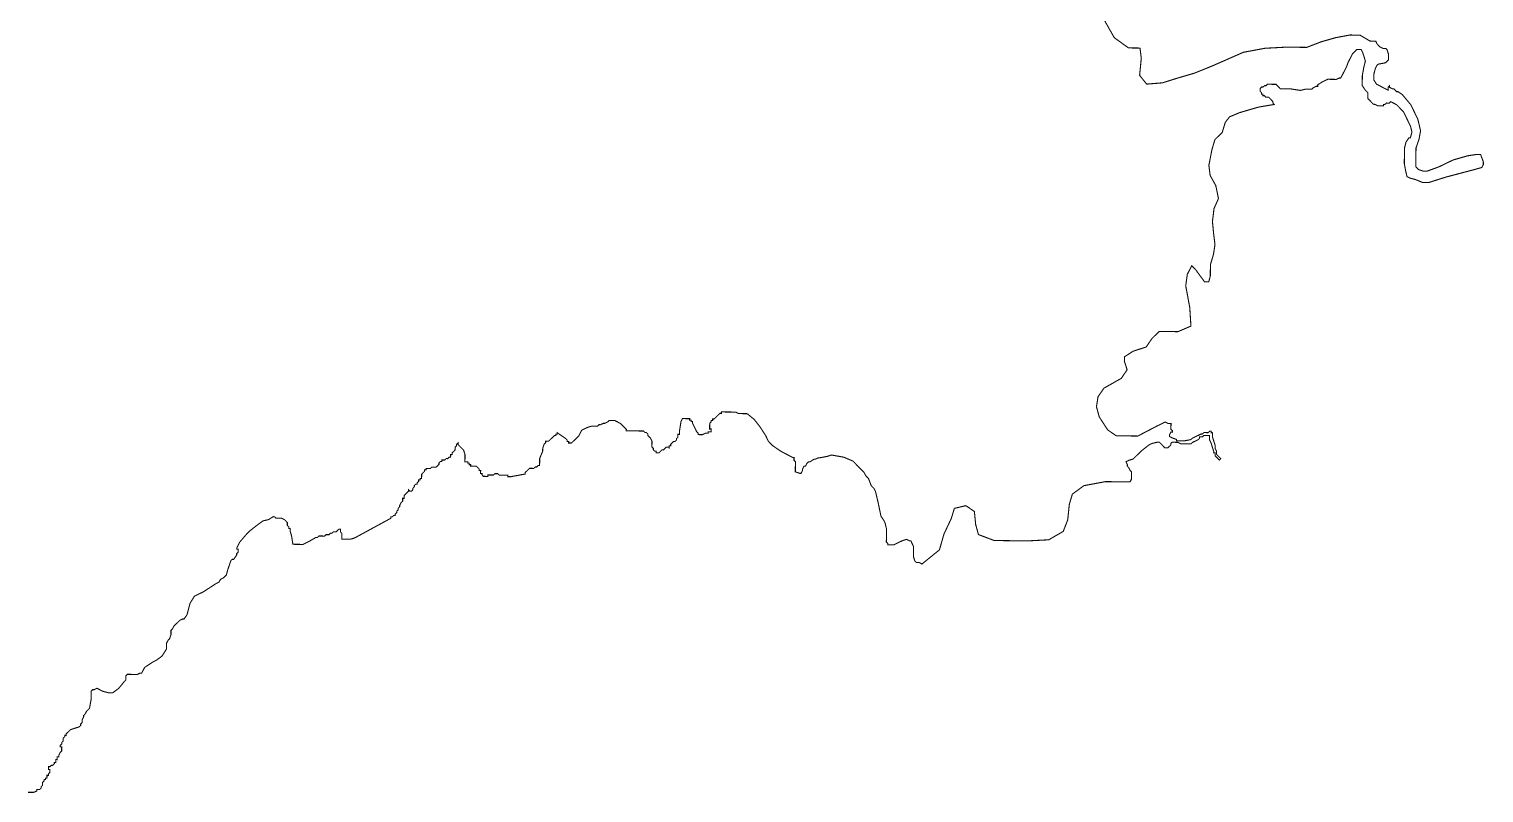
# Model space of a CAD drawing. Header units: metres. Extents: x 273899 to 302286, y 1977397 to 2102169.
# Drawn here: x 291364 to 295421, y 1994204 to 1996334 of the extents above; entities that cross this region are included whole.
import ezdxf

# ---------------------------------------------------------------- set-up
doc = ezdxf.new("R2010")
doc.units = ezdxf.units.M
doc.header["$MEASUREMENT"] = 0
doc.layers.add('HAZARDS LINE', color=1, linetype='Continuous')

msp = doc.modelspace()

# ---------------------------------------------------------------- linework, layer by layer
at = {"layer": 'HAZARDS LINE', "lineweight": 18}
msp.add_lwpolyline([(291361.1, 1994206, 3.01, 3.01, 0), (291377.1, 1994205.8, 3.01, 3.01, 0), (291385.2, 1994209.7, 3.01, 3.01, 0), (291385.2, 1994213.7, 3.01, 3.01, 0), (291393.2, 1994213.6, 3.01, 3.01, 0), (291397.3, 1994217.6, 3.01, 3.01, 0), (291397.3, 1994221.6, 3.01, 3.01, 0), (291401.4, 1994225.5, 3.01, 3.01, 0), (291401.5, 1994233.6, 3.01, 3.01, 0), (291405.6, 1994237.5, 3.01, 3.01, 0), (291405.6, 1994241.5, 3.01, 3.01, 0), (291409.6, 1994241.5, 3.01, 3.01, 0), (291409.7, 1994245.5, 3.01, 3.01, 0), (291413.7, 1994245.4, 3.01, 3.01, 0), (291413.8, 1994253.4, 3.01, 3.01, 0), (291417.8, 1994253.4, 3.01, 3.01, 0), (291417.8, 1994257.4, 3.01, 3.01, 0), (291421.9, 1994261.3, 3.01, 3.01, 0), (291422, 1994269.4, 3.01, 3.01, 0), (291418, 1994269.4, 3.01, 3.01, 0), (291418.1, 1994277.4, 3.01, 3.01, 0), (291422.1, 1994277.4, 3.01, 3.01, 0), (291426.2, 1994281.3, 3.01, 3.01, 0), (291430.2, 1994281.3, 3.01, 3.01, 0), (291434.2, 1994285.2, 3.01, 3.01, 0), (291434.3, 1994289.2, 3.01, 3.01, 0), (291438.3, 1994289.2, 3.01, 3.01, 0), (291438.4, 1994297.2, 3.01, 3.01, 0), (291442.4, 1994297.1, 3.01, 3.01, 0), (291442.5, 1994305.2, 3.01, 3.01, 0), (291446.5, 1994305.1, 3.01, 3.01, 0), (291446.6, 1994309.1, 3.01, 3.01, 0), (291450.7, 1994317.1, 3.01, 3.01, 0), (291454.7, 1994321, 3.01, 3.01, 0), (291454.9, 1994333, 3.01, 3.01, 0), (291450.9, 1994333.1, 3.01, 3.01, 0), (291450.9, 1994337.1, 3.01, 3.01, 0), (291455, 1994341.1, 3.01, 3.01, 0), (291455, 1994345.1, 3.01, 3.01, 0), (291459.1, 1994349, 3.01, 3.01, 0), (291459.2, 1994357, 3.01, 3.01, 0), (291463.3, 1994361, 3.01, 3.01, 0), (291463.3, 1994365, 3.01, 3.01, 0), (291467.3, 1994364.9, 3.01, 3.01, 0), (291467.4, 1994369, 3.01, 3.01, 0), (291475.5, 1994376.9, 3.01, 3.01, 0), (291479.6, 1994380.8, 3.01, 3.01, 0), (291503.7, 1994388.5, 3.01, 3.01, 0), (291507.8, 1994392.5, 3.01, 3.01, 0), (291507.8, 1994396.5, 3.01, 3.01, 0), (291511.9, 1994400.4, 3.01, 3.01, 0), (291512, 1994408.4, 3.01, 3.01, 0), (291516.1, 1994416.4, 3.01, 3.01, 0), (291516.1, 1994420.4, 3.01, 3.01, 0), (291520.2, 1994424.4, 3.01, 3.01, 0), (291524.3, 1994432.3, 3.01, 3.01, 0), (291532.4, 1994440.2, 3.01, 3.01, 0), (291536.7, 1994464.2, 3.01, 3.01, 0), (291537.1, 1994488.3, 3.01, 3.01, 0), (291541.1, 1994492.2, 3.01, 3.01, 0), (291545.1, 1994492.2, 3.01, 3.01, 0), (291553.2, 1994496.1, 3.01, 3.01, 0), (291569.1, 1994487.8, 3.01, 3.01, 0), (291585.1, 1994483.6, 3.01, 3.01, 0), (291597.1, 1994483.5, 3.01, 3.01, 0), (291613.3, 1994495.3, 3.01, 3.01, 0), (291629.6, 1994515.1, 3.01, 3.01, 0), (291633.6, 1994519.1, 3.01, 3.01, 0), (291633.8, 1994531.1, 3.01, 3.01, 0), (291637.8, 1994535, 3.01, 3.01, 0), (291665.9, 1994534.7, 3.01, 3.01, 0), (291674, 1994538.6, 3.01, 3.01, 0), (291678, 1994538.5, 3.01, 3.01, 0), (291686.2, 1994554.4, 3.01, 3.01, 0), (291710.4, 1994570.2, 3.01, 3.01, 0), (291718.5, 1994574.1, 3.01, 3.01, 0), (291734.7, 1994585.9, 3.01, 3.01, 0), (291747, 1994605.7, 3.01, 3.01, 0), (291747.2, 1994621.8, 3.01, 3.01, 0), (291751.3, 1994629.7, 3.01, 3.01, 0), (291755.3, 1994633.7, 3.01, 3.01, 0), (291759.5, 1994645.7, 3.01, 3.01, 0), (291759.7, 1994657.7, 3.01, 3.01, 0), (291763.7, 1994661.6, 3.01, 3.01, 0), (291767.8, 1994669.6, 3.01, 3.01, 0), (291784.1, 1994685.4, 3.01, 3.01, 0), (291792.1, 1994689.3, 3.01, 3.01, 0), (291796.1, 1994689.3, 3.01, 3.01, 0), (291804.3, 1994701.2, 3.01, 3.01, 0), (291812.7, 1994733.1, 3.01, 3.01, 0), (291825, 1994753, 3.01, 3.01, 0), (291849.2, 1994764.7, 3.01, 3.01, 0), (291885.6, 1994788.3, 3.01, 3.01, 0), (291893.6, 1994792.2, 3.01, 3.01, 0), (291897.8, 1994800.1, 3.01, 3.01, 0), (291905.8, 1994804, 3.01, 3.01, 0), (291913.9, 1994812, 3.01, 3.01, 0), (291918.2, 1994827.9, 3.01, 3.01, 0), (291926.5, 1994851.9, 3.01, 3.01, 0), (291930.5, 1994855.8, 3.01, 3.01, 0), (291934.5, 1994855.8, 3.01, 3.01, 0), (291942.7, 1994867.7, 3.01, 3.01, 0), (291942.8, 1994871.7, 3.01, 3.01, 0), (291946.8, 1994875.6, 3.01, 3.01, 0), (291946.9, 1994883.7, 3.01, 3.01, 0), (291942.9, 1994883.7, 3.01, 3.01, 0), (291943, 1994887.7, 3.01, 3.01, 0), (291951.2, 1994903.6, 3.01, 3.01, 0), (291971.5, 1994927.4, 3.01, 3.01, 0), (291979.7, 1994935.3, 3.01, 3.01, 0), (291999.9, 1994951.1, 3.01, 3.01, 0), (292016.1, 1994962.9, 3.01, 3.01, 0), (292032.2, 1994966.7, 3.01, 3.01, 0), (292044.3, 1994974.6, 3.01, 3.01, 0), (292048.3, 1994974.5, 3.01, 3.01, 0), (292052.2, 1994970.4, 3.01, 3.01, 0), (292068.3, 1994970.2, 3.01, 3.01, 0), (292076.2, 1994966.1, 3.01, 3.01, 0), (292080.2, 1994962.1, 3.01, 3.01, 0), (292084.1, 1994958, 3.01, 3.01, 0), (292084, 1994950, 3.01, 3.01, 0), (292088, 1994945.9, 3.01, 3.01, 0), (292087.9, 1994941.9, 3.01, 3.01, 0), (292091.9, 1994941.9, 3.01, 3.01, 0), (292091.8, 1994933.9, 3.01, 3.01, 0), (292095.7, 1994921.8, 3.01, 3.01, 0), (292099.4, 1994897.7, 3.01, 3.01, 0), (292127.4, 1994897.3, 3.01, 3.01, 0), (292143.5, 1994905.1, 3.01, 3.01, 0), (292163.7, 1994916.9, 3.01, 3.01, 0), (292167.7, 1994916.8, 3.01, 3.01, 0), (292171.8, 1994920.8, 3.01, 3.01, 0), (292187.8, 1994920.6, 3.01, 3.01, 0), (292191.9, 1994924.5, 3.01, 3.01, 0), (292199.9, 1994924.4, 3.01, 3.01, 0), (292204, 1994928.4, 3.01, 3.01, 0), (292208, 1994928.3, 3.01, 3.01, 0), (292212, 1994932.3, 3.01, 3.01, 0), (292220, 1994932.2, 3.01, 3.01, 0), (292224.1, 1994936.1, 3.01, 3.01, 0), (292228.2, 1994940.1, 3.01, 3.01, 0), (292232.2, 1994940, 3.01, 3.01, 0), (292232.1, 1994932, 3.01, 3.01, 0), (292236, 1994928, 3.01, 3.01, 0), (292235.8, 1994911.9, 3.01, 3.01, 0), (292259.8, 1994911.6, 3.01, 3.01, 0), (292271.9, 1994915.5, 3.01, 3.01, 0), (292372.8, 1994970.3, 3.01, 3.01, 0), (292372.8, 1994974.3, 3.01, 3.01, 0), (292376.9, 1994974.2, 3.01, 3.01, 0), (292380.9, 1994978.2, 3.01, 3.01, 0), (292384.9, 1994978.1, 3.01, 3.01, 0), (292385, 1994982.1, 3.01, 3.01, 0), (292389, 1994986.1, 3.01, 3.01, 0), (292389.1, 1994990.1, 3.01, 3.01, 0), (292393.1, 1994994, 3.01, 3.01, 0), (292393.2, 1994998, 3.01, 3.01, 0), (292397.3, 1995002, 3.01, 3.01, 0), (292397.3, 1995006, 3.01, 3.01, 0), (292401.4, 1995014, 3.01, 3.01, 0), (292405.5, 1995017.9, 3.01, 3.01, 0), (292405.6, 1995025.9, 3.01, 3.01, 0), (292409.6, 1995025.9, 3.01, 3.01, 0), (292409.7, 1995033.9, 3.01, 3.01, 0), (292413.7, 1995037.9, 3.01, 3.01, 0), (292421.9, 1995045.8, 3.01, 3.01, 0), (292421.9, 1995049.8, 3.01, 3.01, 0), (292425.9, 1995045.7, 3.01, 3.01, 0), (292429.9, 1995045.7, 3.01, 3.01, 0), (292433.9, 1995049.6, 3.01, 3.01, 0), (292434, 1995053.6, 3.01, 3.01, 0), (292438, 1995057.6, 3.01, 3.01, 0), (292438.1, 1995061.6, 3.01, 3.01, 0), (292442.2, 1995065.5, 3.01, 3.01, 0), (292446.2, 1995065.5, 3.01, 3.01, 0), (292446.2, 1995069.5, 3.01, 3.01, 0), (292450.3, 1995073.4, 3.01, 3.01, 0), (292450.3, 1995077.5, 3.01, 3.01, 0), (292454.3, 1995077.4, 3.01, 3.01, 0), (292454.4, 1995081.4, 3.01, 3.01, 0), (292458.4, 1995081.4, 3.01, 3.01, 0), (292458.6, 1995093.4, 3.01, 3.01, 0), (292462.6, 1995097.3, 3.01, 3.01, 0), (292466.7, 1995101.3, 3.01, 3.01, 0), (292466.7, 1995105.3, 3.01, 3.01, 0), (292470.7, 1995105.2, 3.01, 3.01, 0), (292470.8, 1995109.2, 3.01, 3.01, 0), (292482.8, 1995109.1, 3.01, 3.01, 0), (292486.9, 1995113, 3.01, 3.01, 0), (292498.9, 1995112.9, 3.01, 3.01, 0), (292502.9, 1995116.8, 3.01, 3.01, 0), (292507, 1995120.8, 3.01, 3.01, 0), (292507, 1995124.8, 3.01, 3.01, 0), (292511.1, 1995128.8, 3.01, 3.01, 0), (292515.1, 1995128.7, 3.01, 3.01, 0), (292515.2, 1995132.7, 3.01, 3.01, 0), (292523.2, 1995132.6, 3.01, 3.01, 0), (292527.2, 1995136.6, 3.01, 3.01, 0), (292531.2, 1995136.5, 3.01, 3.01, 0), (292535.3, 1995140.5, 3.01, 3.01, 0), (292539.3, 1995140.4, 3.01, 3.01, 0), (292539.4, 1995148.4, 3.01, 3.01, 0), (292543.4, 1995148.4, 3.01, 3.01, 0), (292543.5, 1995152.4, 3.01, 3.01, 0), (292547.5, 1995156.3, 3.01, 3.01, 0), (292551.6, 1995160.3, 3.01, 3.01, 0), (292551.7, 1995168.3, 3.01, 3.01, 0), (292555.7, 1995172.3, 3.01, 3.01, 0), (292555.8, 1995176.3, 3.01, 3.01, 0), (292559.9, 1995180.2, 3.01, 3.01, 0), (292559.8, 1995176.2, 3.01, 3.01, 0), (292575.6, 1995160, 3.01, 3.01, 0), (292579.5, 1995147.9, 3.01, 3.01, 0), (292579.2, 1995127.9, 3.01, 3.01, 0), (292587.2, 1995127.8, 3.01, 3.01, 0), (292587.2, 1995123.8, 3.01, 3.01, 0), (292591.2, 1995123.7, 3.01, 3.01, 0), (292591.1, 1995119.7, 3.01, 3.01, 0), (292595.1, 1995119.6, 3.01, 3.01, 0), (292595.1, 1995115.6, 3.01, 3.01, 0), (292611.1, 1995115.4, 3.01, 3.01, 0), (292615.1, 1995111.4, 3.01, 3.01, 0), (292619, 1995107.3, 3.01, 3.01, 0), (292619, 1995103.3, 3.01, 3.01, 0), (292623, 1995103.2, 3.01, 3.01, 0), (292622.9, 1995095.2, 3.01, 3.01, 0), (292626.9, 1995095.2, 3.01, 3.01, 0), (292626.8, 1995091.2, 3.01, 3.01, 0), (292630.8, 1995087.1, 3.01, 3.01, 0), (292642.8, 1995087, 3.01, 3.01, 0), (292642.8, 1995091, 3.01, 3.01, 0), (292658.9, 1995090.8, 3.01, 3.01, 0), (292662.9, 1995094.7, 3.01, 3.01, 0), (292670.9, 1995094.6, 3.01, 3.01, 0), (292674.9, 1995090.5, 3.01, 3.01, 0), (292698.9, 1995090.2, 3.01, 3.01, 0), (292698.9, 1995086.2, 3.01, 3.01, 0), (292706.9, 1995086.1, 3.01, 3.01, 0), (292747.1, 1995093.6, 3.01, 3.01, 0), (292747.1, 1995097.6, 3.01, 3.01, 0), (292755.2, 1995105.5, 3.01, 3.01, 0), (292759.3, 1995109.5, 3.01, 3.01, 0), (292771.3, 1995109.3, 3.01, 3.01, 0), (292775.4, 1995113.3, 3.01, 3.01, 0), (292779.4, 1995113.2, 3.01, 3.01, 0), (292783.4, 1995117.2, 3.01, 3.01, 0), (292787.4, 1995117.1, 3.01, 3.01, 0), (292787.7, 1995137.2, 3.01, 3.01, 0), (292796, 1995157.1, 3.01, 3.01, 0), (292796.1, 1995165.1, 3.01, 3.01, 0), (292800.2, 1995177.1, 3.01, 3.01, 0), (292804.3, 1995181, 3.01, 3.01, 0), (292804.3, 1995185, 3.01, 3.01, 0), (292812.4, 1995184.9, 3.01, 3.01, 0), (292816.4, 1995188.9, 3.01, 3.01, 0), (292820.5, 1995192.8, 3.01, 3.01, 0), (292828.6, 1995200.7, 3.01, 3.01, 0), (292832.6, 1995200.7, 3.01, 3.01, 0), (292832.6, 1995204.7, 3.01, 3.01, 0), (292836.7, 1995204.6, 3.01, 3.01, 0), (292836.7, 1995208.7, 3.01, 3.01, 0), (292860.5, 1995192.3, 3.01, 3.01, 0), (292864.5, 1995188.3, 3.01, 3.01, 0), (292864.4, 1995184.2, 3.01, 3.01, 0), (292868.4, 1995184.2, 3.01, 3.01, 0), (292868.4, 1995180.2, 3.01, 3.01, 0), (292876.4, 1995180.1, 3.01, 3.01, 0), (292884.5, 1995188, 3.01, 3.01, 0), (292888.6, 1995191.9, 3.01, 3.01, 0), (292896.7, 1995199.9, 3.01, 3.01, 0), (292904.9, 1995215.8, 3.01, 3.01, 0), (292921, 1995223.6, 3.01, 3.01, 0), (292933.1, 1995227.4, 3.01, 3.01, 0), (292949.1, 1995227.2, 3.01, 3.01, 0), (292953.2, 1995231.2, 3.01, 3.01, 0), (292957.2, 1995231.1, 3.01, 3.01, 0), (292965.3, 1995235, 3.01, 3.01, 0), (292969.3, 1995235, 3.01, 3.01, 0), (292977.3, 1995238.9, 3.01, 3.01, 0), (292981.4, 1995242.8, 3.01, 3.01, 0), (292997.4, 1995242.6, 3.01, 3.01, 0), (293013.3, 1995234.4, 3.01, 3.01, 0), (293029.2, 1995218.2, 3.01, 3.01, 0), (293029.1, 1995214.2, 3.01, 3.01, 0), (293077.2, 1995213.5, 3.01, 3.01, 0), (293081.1, 1995209.5, 3.01, 3.01, 0), (293085.1, 1995209.4, 3.01, 3.01, 0), (293089.1, 1995205.4, 3.01, 3.01, 0), (293089, 1995201.3, 3.01, 3.01, 0), (293093, 1995197.3, 3.01, 3.01, 0), (293097, 1995193.2, 3.01, 3.01, 0), (293100.9, 1995185.2, 3.01, 3.01, 0), (293100.6, 1995169.1, 3.01, 3.01, 0), (293104.6, 1995165.1, 3.01, 3.01, 0), (293104.5, 1995161.1, 3.01, 3.01, 0), (293108.5, 1995157, 3.01, 3.01, 0), (293112.5, 1995157, 3.01, 3.01, 0), (293112.5, 1995152.9, 3.01, 3.01, 0), (293120.5, 1995152.8, 3.01, 3.01, 0), (293124.5, 1995156.8, 3.01, 3.01, 0), (293128.6, 1995160.8, 3.01, 3.01, 0), (293132.6, 1995160.7, 3.01, 3.01, 0), (293140.7, 1995168.6, 3.01, 3.01, 0), (293148.7, 1995168.5, 3.01, 3.01, 0), (293148.7, 1995164.5, 3.01, 3.01, 0), (293148.8, 1995172.5, 3.01, 3.01, 0), (293152.8, 1995172.5, 3.01, 3.01, 0), (293152.8, 1995176.5, 3.01, 3.01, 0), (293161, 1995184.4, 3.01, 3.01, 0), (293165, 1995184.3, 3.01, 3.01, 0), (293169, 1995188.3, 3.01, 3.01, 0), (293169.1, 1995192.3, 3.01, 3.01, 0), (293173.1, 1995196.2, 3.01, 3.01, 0), (293173.2, 1995204.3, 3.01, 3.01, 0), (293177.2, 1995204.2, 3.01, 3.01, 0), (293177.3, 1995212.2, 3.01, 3.01, 0), (293181.7, 1995240.2, 3.01, 3.01, 0), (293185.8, 1995248.2, 3.01, 3.01, 0), (293205.9, 1995247.9, 3.01, 3.01, 0), (293205.8, 1995243.9, 3.01, 3.01, 0), (293209.8, 1995243.8, 3.01, 3.01, 0), (293209.8, 1995239.8, 3.01, 3.01, 0), (293213.8, 1995239.8, 3.01, 3.01, 0), (293213.7, 1995235.8, 3.01, 3.01, 0), (293221.5, 1995219.7, 3.01, 3.01, 0), (293225.4, 1995211.6, 3.01, 3.01, 0), (293229.4, 1995207.5, 3.01, 3.01, 0), (293229.3, 1995203.5, 3.01, 3.01, 0), (293241.3, 1995203.4, 3.01, 3.01, 0), (293249.4, 1995207.3, 3.01, 3.01, 0), (293257.4, 1995207.2, 3.01, 3.01, 0), (293257.5, 1995211.2, 3.01, 3.01, 0), (293265.5, 1995211.1, 3.01, 3.01, 0), (293265.6, 1995219.1, 3.01, 3.01, 0), (293261.6, 1995219.1, 3.01, 3.01, 0), (293261.8, 1995235.2, 3.01, 3.01, 0), (293265.8, 1995239.1, 3.01, 3.01, 0), (293265.9, 1995243.1, 3.01, 3.01, 0), (293269.9, 1995243.1, 3.01, 3.01, 0), (293270, 1995247.1, 3.01, 3.01, 0), (293274, 1995247, 3.01, 3.01, 0), (293278, 1995251, 3.01, 3.01, 0), (293286.1, 1995258.9, 3.01, 3.01, 0), (293290.2, 1995262.8, 3.01, 3.01, 0), (293294.2, 1995262.8, 3.01, 3.01, 0), (293294.3, 1995266.8, 3.01, 3.01, 0), (293334.3, 1995266.3, 3.01, 3.01, 0), (293342.3, 1995262.2, 3.01, 3.01, 0), (293366.3, 1995261.8, 3.01, 3.01, 0), (293386.1, 1995245.6, 3.01, 3.01, 0), (293401.9, 1995225.3, 3.01, 3.01, 0), (293417.6, 1995201.1, 3.01, 3.01, 0), (293425.4, 1995184.9, 3.01, 3.01, 0), (293437.3, 1995172.7, 3.01, 3.01, 0), (293461.1, 1995156.4, 3.01, 3.01, 0), (293492.9, 1995140, 3.01, 3.01, 0), (293496.9, 1995139.9, 3.01, 3.01, 0), (293496.8, 1995131.9, 3.01, 3.01, 0), (293500.8, 1995127.8, 3.01, 3.01, 0), (293500.4, 1995099.8, 3.01, 3.01, 0), (293512.4, 1995095.6, 3.01, 3.01, 0), (293516.4, 1995095.6, 3.01, 3.01, 0), (293520.5, 1995103.5, 3.01, 3.01, 0), (293520.6, 1995107.5, 3.01, 3.01, 0), (293524.7, 1995115.5, 3.01, 3.01, 0), (293528.7, 1995115.4, 3.01, 3.01, 0), (293532.8, 1995123.4, 3.01, 3.01, 0), (293536.9, 1995127.4, 3.01, 3.01, 0), (293540.9, 1995127.3, 3.01, 3.01, 0), (293553, 1995135.2, 3.01, 3.01, 0), (293557, 1995135.1, 3.01, 3.01, 0), (293565.1, 1995139, 3.01, 3.01, 0), (293569.1, 1995139, 3.01, 3.01, 0), (293589.1, 1995142.7, 3.01, 3.01, 0), (293601.2, 1995146.6, 3.01, 3.01, 0), (293635.3, 1995140.6, 3.01, 3.01, 0), (293661.1, 1995129.7, 3.01, 3.01, 0), (293669, 1995121.6, 3.01, 3.01, 0), (293680.9, 1995109.4, 3.01, 3.01, 0), (293688.8, 1995101.3, 3.01, 3.01, 0), (293692.7, 1995097.3, 3.01, 3.01, 0), (293696.6, 1995089.2, 3.01, 3.01, 0), (293704.5, 1995081.1, 3.01, 3.01, 0), (293712.3, 1995060.9, 3.01, 3.01, 0), (293716.2, 1995056.9, 3.01, 3.01, 0), (293720.2, 1995052.8, 3.01, 3.01, 0), (293724.1, 1995044.8, 3.01, 3.01, 0), (293731.7, 1995012.6, 3.01, 3.01, 0), (293739.2, 1994976.4, 3.01, 3.01, 0), (293747.1, 1994964.3, 3.01, 3.01, 0), (293751, 1994956.2, 3.01, 3.01, 0), (293754.8, 1994940.2, 3.01, 3.01, 0), (293754.3, 1994904.1, 3.01, 3.01, 0), (293758.3, 1994900, 3.01, 3.01, 0), (293758.2, 1994896, 3.01, 3.01, 0), (293774.2, 1994895.8, 3.01, 3.01, 0), (293798.4, 1994907.5, 3.01, 3.01, 0), (293810.5, 1994911.4, 3.01, 3.01, 0), (293818.5, 1994907.3, 3.01, 3.01, 0), (293822.5, 1994907.2, 3.01, 3.01, 0), (293826.4, 1994899.2, 3.01, 3.01, 0), (293830.3, 1994891.1, 3.01, 3.01, 0), (293829.9, 1994863, 3.01, 3.01, 0), (293833.8, 1994851, 3.01, 3.01, 0), (293837.7, 1994846.9, 3.01, 3.01, 0), (293845.7, 1994846.8, 3.01, 3.01, 0), (293853.7, 1994842.7, 3.01, 3.01, 0), (293902.3, 1994882.1, 3.01, 3.01, 0), (293914.9, 1994926, 3.01, 3.01, 0), (293935.5, 1994969.9, 3.01, 3.01, 0), (293943.9, 1994997.8, 3.01, 3.01, 0), (293976, 1995005.4, 3.01, 3.01, 0), (293999.8, 1994989.1, 3.01, 3.01, 0), (294003.4, 1994952.9, 3.01, 3.01, 0), (294011, 1994924.8, 3.01, 3.01, 0), (294054.9, 1994908.2, 3.01, 3.01, 0), (294147, 1994907, 3.01, 3.01, 0), (294207.2, 1994910.2, 3.01, 3.01, 0), (294247.6, 1994933.7, 3.01, 3.01, 0), (294260, 1994965.6, 3.01, 3.01, 0), (294264.6, 1995009.6, 3.01, 3.01, 0), (294273, 1995037.6, 3.01, 3.01, 0), (294305.3, 1995061.2, 3.01, 3.01, 0), (294365.6, 1995072.4, 3.01, 3.01, 0), (294433.7, 1995071.5, 3.01, 3.01, 0), (294437.8, 1995079.5, 3.01, 3.01, 0), (294438, 1995099.5, 3.01, 3.01, 0), (294434.1, 1995103.6, 3.01, 3.01, 0), (294430.2, 1995111.7, 3.01, 3.01, 0), (294426.2, 1995115.7, 3.01, 3.01, 0), (294426.3, 1995119.7, 3.01, 3.01, 0), (294422.4, 1995127.8, 3.01, 3.01, 0), (294430.5, 1995131.7, 3.01, 3.01, 0), (294442.5, 1995135.6, 3.01, 3.01, 0), (294466.9, 1995159.3, 3.01, 3.01, 0), (294487.1, 1995175, 3.01, 3.01, 0), (294495.2, 1995178.9, 3.01, 3.01, 0), (294511.3, 1995182.7, 3.01, 3.01, 0), (294515.3, 1995182.7, 3.01, 3.01, 0), (294519.2, 1995178.6, 3.01, 3.01, 0), (294523.2, 1995174.6, 3.01, 3.01, 0), (294531.1, 1995166.5, 3.01, 3.01, 0), (294539.1, 1995166.3, 3.01, 3.01, 0), (294543.1, 1995170.3, 3.01, 3.01, 0), (294547.2, 1995174.3, 3.01, 3.01, 0), (294547.3, 1995178.3, 3.01, 3.01, 0), (294551.3, 1995182.2, 3.01, 3.01, 0), (294567.3, 1995182, 3.01, 3.01, 0), (294575.3, 1995177.9, 3.01, 3.01, 0), (294603.3, 1995177.5, 3.01, 3.01, 0), (294607.4, 1995181.5, 3.01, 3.01, 0), (294615.5, 1995185.4, 3.01, 3.01, 0), (294623.5, 1995189.3, 3.01, 3.01, 0), (294627.6, 1995193.2, 3.01, 3.01, 0), (294627.6, 1995197.3, 3.01, 3.01, 0), (294635.7, 1995197.1, 3.01, 3.01, 0), (294639.7, 1995201.1, 3.01, 3.01, 0), (294655.7, 1995200.9, 3.01, 3.01, 0), (294655.6, 1995188.9, 3.01, 3.01, 0), (294659.5, 1995180.8, 3.01, 3.01, 0), (294663.3, 1995168.7, 3.01, 3.01, 0), (294667.2, 1995156.7, 3.01, 3.01, 0), (294667.1, 1995152.7, 3.01, 3.01, 0), (294671.1, 1995152.6, 3.01, 3.01, 0), (294671, 1995144.6, 3.01, 3.01, 0), (294682.9, 1995132.4, 3.01, 3.01, 0), (294687, 1995136.4, 3.01, 3.01, 0), (294675.1, 1995148.5, 3.01, 3.01, 0), (294675.2, 1995156.6, 3.01, 3.01, 0), (294671.3, 1995164.6, 3.01, 3.01, 0), (294671.4, 1995172.6, 3.01, 3.01, 0), (294667.6, 1995184.7, 3.01, 3.01, 0), (294663.7, 1995196.8, 3.01, 3.01, 0), (294663.9, 1995208.8, 3.01, 3.01, 0), (294659.9, 1995208.9, 3.01, 3.01, 0), (294659.9, 1995212.9, 3.01, 3.01, 0), (294655.9, 1995212.9, 3.01, 3.01, 0), (294651.8, 1995209, 3.01, 3.01, 0), (294639.8, 1995209.1, 3.01, 3.01, 0), (294635.8, 1995205.2, 3.01, 3.01, 0), (294631.8, 1995205.2, 3.01, 3.01, 0), (294607.6, 1995193.5, 3.01, 3.01, 0), (294603.5, 1995189.6, 3.01, 3.01, 0), (294583.4, 1995185.8, 3.01, 3.01, 0), (294563.4, 1995186.1, 3.01, 3.01, 0), (294563.4, 1995190.1, 3.01, 3.01, 0), (294551.5, 1995194.2, 3.01, 3.01, 0), (294543.5, 1995198.4, 3.01, 3.01, 0), (294543.6, 1995202.4, 3.01, 3.01, 0), (294547.7, 1995210.3, 3.01, 3.01, 0), (294551.7, 1995210.3, 3.01, 3.01, 0), (294551.7, 1995214.3, 3.01, 3.01, 0), (294547.8, 1995218.3, 3.01, 3.01, 0), (294548, 1995234.4, 3.01, 3.01, 0), (294540, 1995234.5, 3.01, 3.01, 0), (294532, 1995238.6, 3.01, 3.01, 0), (294507.8, 1995226.9, 3.01, 3.01, 0), (294455.4, 1995199.5, 3.01, 3.01, 0), (294395.3, 1995200.3, 3.01, 3.01, 0), (294371.5, 1995216.6, 3.01, 3.01, 0), (294347.9, 1995253, 3.01, 3.01, 0), (294340.2, 1995281.2, 3.01, 3.01, 0), (294344.6, 1995309.2, 3.01, 3.01, 0), (294361, 1995333, 3.01, 3.01, 0), (294409.4, 1995360.4, 3.01, 3.01, 0), (294425.7, 1995384.2, 3.01, 3.01, 0), (294418, 1995408.4, 3.01, 3.01, 0), (294418.2, 1995420.4, 3.01, 3.01, 0), (294442.4, 1995436.1, 3.01, 3.01, 0), (294478.7, 1995447.7, 3.01, 3.01, 0), (294495, 1995471.5, 3.01, 3.01, 0), (294515.3, 1995491.3, 3.01, 3.01, 0), (294567.4, 1995490.6, 3.01, 3.01, 0), (294603.6, 1995506.1, 3.01, 3.01, 0), (294600.3, 1995558.3, 3.01, 3.01, 0), (294589.1, 1995618.5, 3.01, 3.01, 0), (294593.5, 1995650.5, 3.01, 3.01, 0), (294605.8, 1995674.4, 3.01, 3.01, 0), (294617.7, 1995662.3, 3.01, 3.01, 0), (294641.3, 1995629.9, 3.01, 3.01, 0), (294653.3, 1995629.7, 3.01, 3.01, 0), (294657.6, 1995645.7, 3.01, 3.01, 0), (294658, 1995677.8, 3.01, 3.01, 0), (294666.4, 1995705.7, 3.01, 3.01, 0), (294670.7, 1995733.7, 3.01, 3.01, 0), (294667.1, 1995761.8, 3.01, 3.01, 0), (294663.6, 1995797.9, 3.01, 3.01, 0), (294668, 1995833.9, 3.01, 3.01, 0), (294680.4, 1995861.8, 3.01, 3.01, 0), (294672.9, 1995898, 3.01, 3.01, 0), (294657.2, 1995926.2, 3.01, 3.01, 0), (294653.6, 1995954.3, 3.01, 3.01, 0), (294662.2, 1995998.3, 3.01, 3.01, 0), (294670.5, 1996026.3, 3.01, 3.01, 0), (294690.8, 1996046, 3.01, 3.01, 0), (294699.2, 1996074, 3.01, 3.01, 0), (294711.4, 1996089.8, 3.01, 3.01, 0), (294739.6, 1996101.5, 3.01, 3.01, 0), (294791.9, 1996116.8, 3.01, 3.01, 0), (294836.1, 1996124.3, 3.01, 3.01, 0), (294832.2, 1996128.3, 3.01, 3.01, 0), (294832.2, 1996132.3, 3.01, 3.01, 0), (294828.3, 1996136.4, 3.01, 3.01, 0), (294824.3, 1996140.5, 3.01, 3.01, 0), (294820.3, 1996144.5, 3.01, 3.01, 0), (294812.3, 1996144.6, 3.01, 3.01, 0), (294808.4, 1996148.7, 3.01, 3.01, 0), (294804.4, 1996148.7, 3.01, 3.01, 0), (294804.4, 1996152.7, 3.01, 3.01, 0), (294800.4, 1996152.8, 3.01, 3.01, 0), (294800.5, 1996156.8, 3.01, 3.01, 0), (294796.5, 1996160.9, 3.01, 3.01, 0), (294796.6, 1996168.9, 3.01, 3.01, 0), (294800.7, 1996172.8, 3.01, 3.01, 0), (294804.7, 1996172.8, 3.01, 3.01, 0), (294808.8, 1996176.7, 3.01, 3.01, 0), (294812.8, 1996176.7, 3.01, 3.01, 0), (294816.8, 1996180.6, 3.01, 3.01, 0), (294840.9, 1996180.3, 3.01, 3.01, 0), (294844.8, 1996176.3, 3.01, 3.01, 0), (294848.8, 1996172.2, 3.01, 3.01, 0), (294852.7, 1996168.1, 3.01, 3.01, 0), (294880.8, 1996167.8, 3.01, 3.01, 0), (294908.7, 1996163.4, 3.01, 3.01, 0), (294924.8, 1996167.2, 3.01, 3.01, 0), (294940.9, 1996167, 3.01, 3.01, 0), (294944.9, 1996170.9, 3.01, 3.01, 0), (294953, 1996174.8, 3.01, 3.01, 0), (294957, 1996174.8, 3.01, 3.01, 0), (294957, 1996178.8, 3.01, 3.01, 0), (294969.2, 1996186.7, 3.01, 3.01, 0), (294985.3, 1996194.5, 3.01, 3.01, 0), (295009.3, 1996194.1, 3.01, 3.01, 0), (295017.4, 1996198, 3.01, 3.01, 0), (295021.4, 1996198, 3.01, 3.01, 0), (295037.8, 1996229.8, 3.01, 3.01, 0), (295042, 1996241.8, 3.01, 3.01, 0), (295050.2, 1996257.7, 3.01, 3.01, 0), (295054.3, 1996265.7, 3.01, 3.01, 0), (295058.4, 1996269.6, 3.01, 3.01, 0), (295062.5, 1996273.6, 3.01, 3.01, 0), (295066.5, 1996277.6, 3.01, 3.01, 0), (295078.5, 1996277.4, 3.01, 3.01, 0), (295082.4, 1996269.3, 3.01, 3.01, 0), (295086.3, 1996257.3, 3.01, 3.01, 0), (295090.1, 1996245.2, 3.01, 3.01, 0), (295085.9, 1996229.2, 3.01, 3.01, 0), (295081.6, 1996205.2, 3.01, 3.01, 0), (295081.2, 1996177.2, 3.01, 3.01, 0), (295089.1, 1996165, 3.01, 3.01, 0), (295097, 1996156.9, 3.01, 3.01, 0), (295096.8, 1996140.9, 3.01, 3.01, 0), (295104.7, 1996132.8, 3.01, 3.01, 0), (295108.6, 1996128.7, 3.01, 3.01, 0), (295112.6, 1996124.7, 3.01, 3.01, 0), (295116.6, 1996124.6, 3.01, 3.01, 0), (295124.6, 1996120.5, 3.01, 3.01, 0), (295140.6, 1996120.3, 3.01, 3.01, 0), (295140.6, 1996124.3, 3.01, 3.01, 0), (295144.6, 1996124.2, 3.01, 3.01, 0), (295148.7, 1996128.2, 3.01, 3.01, 0), (295156.7, 1996128.1, 3.01, 3.01, 0), (295160.8, 1996132, 3.01, 3.01, 0), (295176.7, 1996123.8, 3.01, 3.01, 0), (295196.5, 1996103.5, 3.01, 3.01, 0), (295204.3, 1996087.4, 3.01, 3.01, 0), (295216, 1996063.2, 3.01, 3.01, 0), (295219.8, 1996047.1, 3.01, 3.01, 0), (295215.6, 1996031.1, 3.01, 3.01, 0), (295211.5, 1996031.2, 3.01, 3.01, 0), (295203.4, 1996019.3, 3.01, 3.01, 0), (295199.2, 1996003.3, 3.01, 3.01, 0), (295198.6, 1995959.2, 3.01, 3.01, 0), (295202.3, 1995939.1, 3.01, 3.01, 0), (295206.1, 1995923.1, 3.01, 3.01, 0), (295214.1, 1995919, 3.01, 3.01, 0), (295230.1, 1995914.7, 3.01, 3.01, 0), (295250, 1995906.5, 3.01, 3.01, 0), (295266, 1995906.3, 3.01, 3.01, 0), (295314.3, 1995921.6, 3.01, 3.01, 0), (295386.7, 1995940.7, 3.01, 3.01, 0), (295414.8, 1995948.4, 3.01, 3.01, 0), (295418.9, 1995956.3, 3.01, 3.01, 0), (295419, 1995964.4, 3.01, 3.01, 0), (295411.3, 1995984.5, 3.01, 3.01, 0), (295399.3, 1995984.7, 3.01, 3.01, 0), (295375.2, 1995981, 3.01, 3.01, 0), (295335, 1995969.5, 3.01, 3.01, 0), (295294.6, 1995950, 3.01, 3.01, 0), (295262.4, 1995938.4, 3.01, 3.01, 0), (295250.4, 1995938.5, 3.01, 3.01, 0), (295238.4, 1995942.7, 3.01, 3.01, 0), (295230.5, 1995950.8, 3.01, 3.01, 0), (295231.2, 1996002.9, 3.01, 3.01, 0), (295239.5, 1996026.8, 3.01, 3.01, 0), (295243.9, 1996050.8, 3.01, 3.01, 0), (295236.3, 1996083, 3.01, 3.01, 0), (295216.8, 1996123.3, 3.01, 3.01, 0), (295193.1, 1996151.7, 3.01, 3.01, 0), (295181.2, 1996159.8, 3.01, 3.01, 0), (295177.2, 1996159.9, 3.01, 3.01, 0), (295173.2, 1996163.9, 3.01, 3.01, 0), (295169.3, 1996168, 3.01, 3.01, 0), (295165.3, 1996168.1, 3.01, 3.01, 0), (295157.3, 1996172.2, 3.01, 3.01, 0), (295157.3, 1996176.2, 3.01, 3.01, 0), (295153.3, 1996172.2, 3.01, 3.01, 0), (295153.2, 1996164.2, 3.01, 3.01, 0), (295137.3, 1996172.4, 3.01, 3.01, 0), (295121.3, 1996180.7, 3.01, 3.01, 0), (295113.5, 1996192.8, 3.01, 3.01, 0), (295113.7, 1996208.8, 3.01, 3.01, 0), (295117.9, 1996224.8, 3.01, 3.01, 0), (295122, 1996232.7, 3.01, 3.01, 0), (295126.1, 1996236.7, 3.01, 3.01, 0), (295146.2, 1996240.4, 3.01, 3.01, 0), (295154.3, 1996248.4, 3.01, 3.01, 0), (295154.5, 1996264.4, 3.01, 3.01, 0), (295150.6, 1996276.5, 3.01, 3.01, 0), (295146.7, 1996280.5, 3.01, 3.01, 0), (295138.7, 1996280.6, 3.01, 3.01, 0), (295130.7, 1996284.7, 3.01, 3.01, 0), (295122.8, 1996292.8, 3.01, 3.01, 0), (295118.9, 1996300.9, 3.01, 3.01, 0), (295102.9, 1996301.1, 3.01, 3.01, 0), (295075, 1996317.5, 3.01, 3.01, 0), (295047, 1996317.9, 3.01, 3.01, 0), (295006.8, 1996310.4, 3.01, 3.01, 0), (294966.6, 1996298.9, 3.01, 3.01, 0), (294926.3, 1996283.4, 3.01, 3.01, 0), (294870.3, 1996284.1, 3.01, 3.01, 0), (294810.1, 1996280.9, 3.01, 3.01, 0), (294749.9, 1996269.7, 3.01, 3.01, 0), (294661.2, 1996230.8, 3.01, 3.01, 0), (294612.9, 1996211.4, 3.01, 3.01, 0), (294560.6, 1996196, 3.01, 3.01, 0), (294524.4, 1996184.5, 3.01, 3.01, 0), (294480.2, 1996181, 3.01, 3.01, 0), (294460.5, 1996205.3, 3.01, 3.01, 0), (294465.2, 1996253.4, 3.01, 3.01, 0), (294461.5, 1996281.5, 3.01, 3.01, 0), (294429.5, 1996281.9, 3.01, 3.01, 0), (294389.8, 1996310.5, 3.01, 3.01, 0), (294362.4, 1996358.9, 3.01, 3.01, 0)], format="xyseb", dxfattribs=at)

doc.saveas('drawing.dxf')
